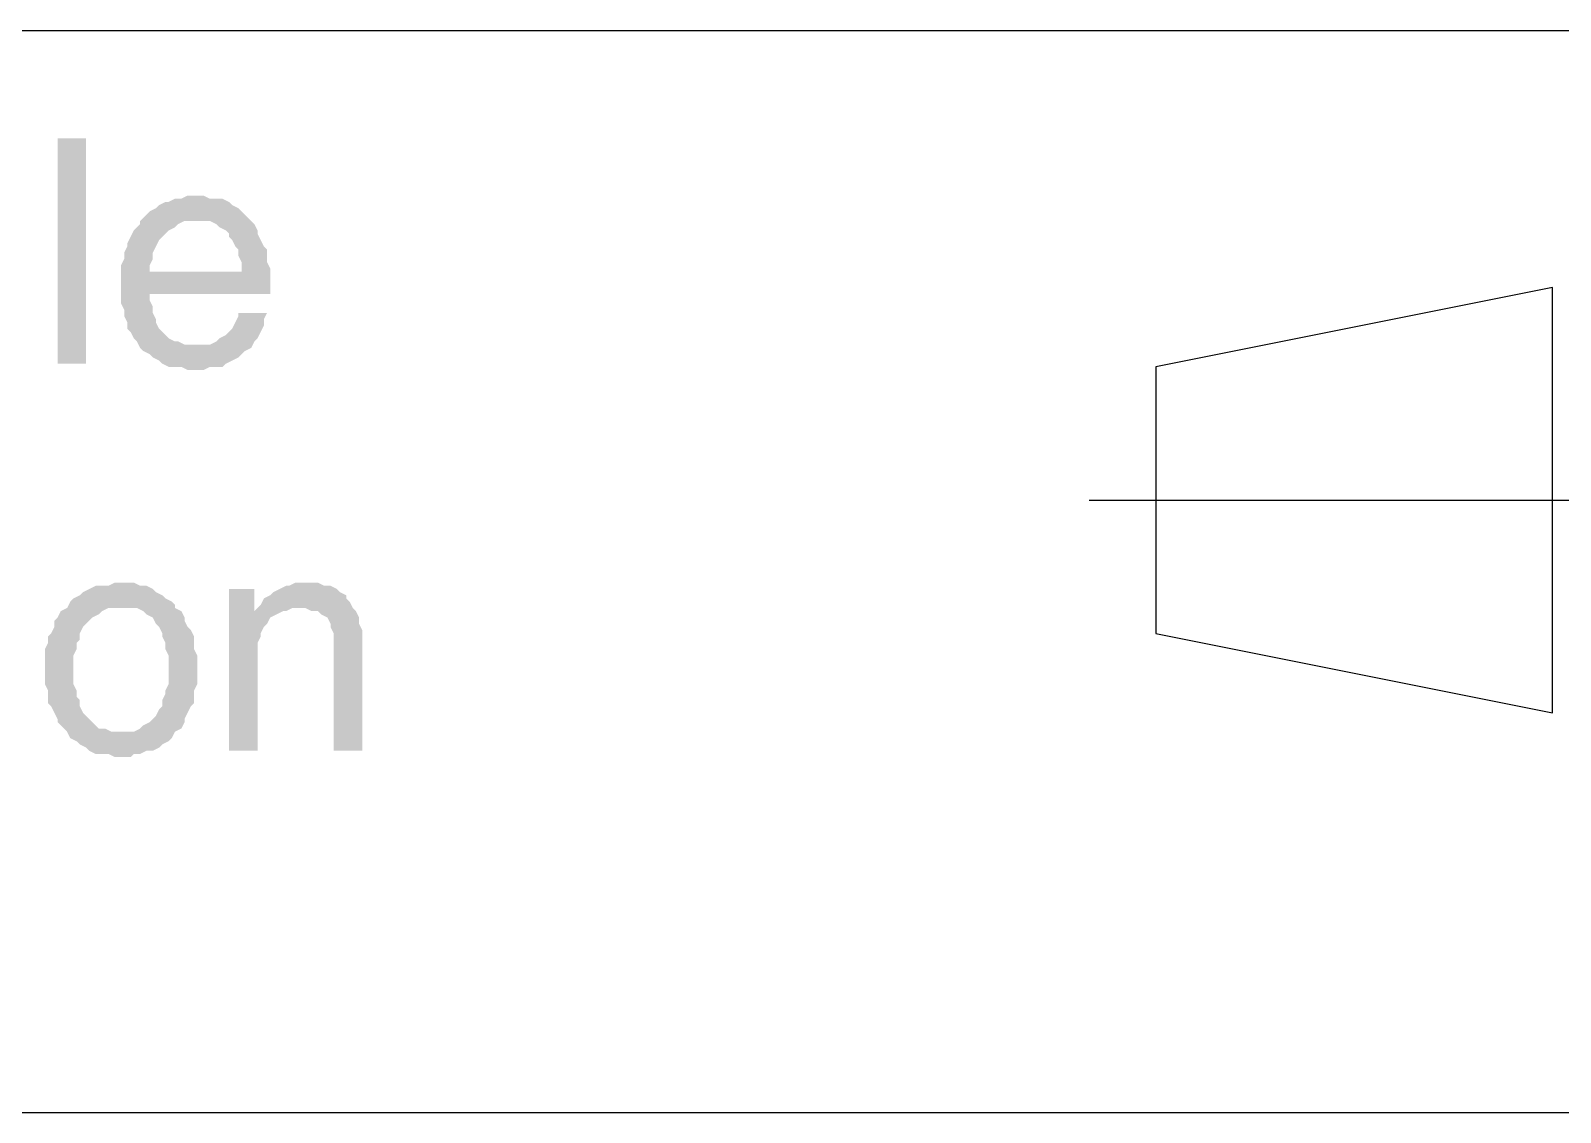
# Model space of a CAD drawing. Header units: millimetres. Extents: x 1233 to 2351, y 1180 to 1535.
# Drawn here: x 2265.58 to 2287.33, y 1257.58 to 1272.97 of the extents above; entities that cross this region are included whole.
import ezdxf

# ---------------------------------------------------------------- set-up
doc = ezdxf.new("R2010")
doc.units = ezdxf.units.MM

msp = doc.modelspace()

# ---------------------------------------------------------------- hatches: boundary and pattern name
at = {"transparency": 33554559}
for points in [[(2265.96296, 1268.22739), (2265.96296, 1271.43178), (2266.36915, 1271.43178), (2266.36915, 1268.22739)], [(2267.94877, 1270.6194), (2267.81338, 1270.6194), (2267.72311, 1270.57426), (2267.63285, 1270.57426), (2267.54258, 1270.52913), (2267.49745, 1270.52913), (2267.40719, 1270.484), (2267.36205, 1270.43887), (2267.27179, 1270.39374), (2267.22666, 1270.3486), (2267.13639, 1270.25834), (2268.1293, 1270.25834), (2268.21957, 1270.21321), (2268.2647, 1270.16808), (2268.35496, 1270.12294), (2268.40009, 1270.07781), (2268.40009, 1270.03268), (2268.44523, 1269.98755), (2268.49036, 1269.89728), (2268.53549, 1269.85215), (2268.53549, 1269.76189), (2268.58062, 1269.67162), (2268.58062, 1269.53622), (2266.8656, 1269.53622), (2266.8656, 1269.0849), (2266.91073, 1268.99464), (2266.91073, 1268.90437), (2266.95586, 1268.81411), (2266.95586, 1268.72385), (2267.001, 1268.67871), (2267.04613, 1268.58845), (2267.09126, 1268.54332), (2267.13639, 1268.45305), (2267.94877, 1268.49818), (2267.76824, 1268.49818), (2267.67798, 1268.54332), (2267.63285, 1268.54332), (2267.54258, 1268.58845), (2267.49745, 1268.63358), (2267.40719, 1268.72385), (2267.40719, 1268.72385), (2267.36205, 1268.81411), (2267.36205, 1268.85924), (2267.31692, 1268.94951), (2267.31692, 1269.03977), (2267.27179, 1269.13004), (2267.27179, 1269.2203), (2268.98681, 1269.2203), (2268.98681, 1269.58136), (2268.94168, 1269.67162), (2268.94168, 1269.85215), (2268.89655, 1269.89728), (2268.85142, 1269.98755), (2268.80628, 1270.07781), (2268.80628, 1270.12294), (2268.76115, 1270.21321), (2268.71602, 1270.25834), (2268.67089, 1270.30347), (2268.58062, 1270.39374), (2268.53549, 1270.43887), (2268.44523, 1270.484), (2268.40009, 1270.52913), (2268.30983, 1270.57426), (2268.1293, 1270.57426), (2268.03904, 1270.6194)], [(2267.13639, 1270.25834), (2267.13639, 1270.21321), (2267.09126, 1270.16808), (2267.04613, 1270.12294), (2267.001, 1270.03268), (2266.95586, 1269.94241), (2266.95586, 1269.89728), (2266.91073, 1269.80702), (2266.91073, 1269.71675), (2266.8656, 1269.62649), (2266.8656, 1269.53622), (2267.27179, 1269.53622), (2267.27179, 1269.62649), (2267.31692, 1269.71675), (2267.31692, 1269.80702), (2267.36205, 1269.89728), (2267.40719, 1269.98755), (2267.45232, 1270.03268), (2267.49745, 1270.07781), (2267.54258, 1270.12294), (2267.63285, 1270.16808), (2267.67798, 1270.21321), (2267.76824, 1270.25834), (2267.94877, 1270.25834)], [(2268.94168, 1268.94951), (2268.53549, 1268.94951), (2268.53549, 1268.90437), (2268.49036, 1268.81411), (2268.44523, 1268.72385), (2268.40009, 1268.67871), (2268.35496, 1268.63358), (2268.2647, 1268.58845), (2268.21957, 1268.54332), (2268.1293, 1268.49818), (2267.94877, 1268.49818), (2267.13639, 1268.45305), (2267.13639, 1268.45305), (2267.18153, 1268.40792), (2267.27179, 1268.36279), (2267.31692, 1268.31766), (2267.40719, 1268.27252), (2267.45232, 1268.22739), (2267.54258, 1268.18226), (2267.72311, 1268.18226), (2267.81338, 1268.13713), (2268.03904, 1268.13713), (2268.1293, 1268.18226), (2268.30983, 1268.18226), (2268.35496, 1268.22739), (2268.44523, 1268.27252), (2268.53549, 1268.31766), (2268.58062, 1268.36279), (2268.62575, 1268.40792), (2268.71602, 1268.45305), (2268.76115, 1268.54332), (2268.80628, 1268.58845), (2268.85142, 1268.67871), (2268.89655, 1268.76898), (2268.89655, 1268.85924)], [(2266.8656, 1265.11327), (2266.77534, 1265.11327), (2266.68507, 1265.06814), (2266.50454, 1265.06814), (2266.41428, 1265.02301), (2266.32401, 1264.97788), (2266.27888, 1264.93274), (2266.18862, 1264.88761), (2266.14349, 1264.84248), (2266.09835, 1264.75221), (2266.09835, 1264.75221), (2266.00809, 1264.70708), (2265.96296, 1264.61682), (2265.91782, 1264.57169), (2265.91782, 1264.48142), (2265.87269, 1264.39116), (2265.82756, 1264.34602), (2265.82756, 1264.25576), (2265.78243, 1264.1655), (2265.78243, 1263.66904), (2265.82756, 1263.57878), (2265.82756, 1263.39825), (2265.87269, 1263.35312), (2265.91782, 1263.26285), (2265.96296, 1263.17259), (2265.96296, 1263.12746), (2266.05322, 1263.03719), (2266.09835, 1262.99206), (2266.8656, 1262.99206), (2266.7302, 1262.99206), (2266.63994, 1263.03719), (2266.54968, 1263.03719), (2266.50454, 1263.08232), (2266.41428, 1263.17259), (2266.36915, 1263.21772), (2266.32401, 1263.26285), (2266.27888, 1263.35312), (2266.27888, 1263.44338), (2266.23375, 1263.48851), (2266.23375, 1263.57878), (2266.18862, 1263.66904), (2266.18862, 1264.07523), (2266.23375, 1264.1655), (2266.23375, 1264.25576), (2266.27888, 1264.30089), (2266.27888, 1264.39116), (2266.32401, 1264.48142), (2266.36915, 1264.52655), (2266.41428, 1264.57169), (2266.45941, 1264.61682), (2266.54968, 1264.66195), (2266.59481, 1264.70708), (2266.68507, 1264.75221), (2266.8656, 1264.75221), (2267.63285, 1264.79735), (2267.58771, 1264.84248), (2267.49745, 1264.88761), (2267.45232, 1264.93274), (2267.36205, 1264.97788), (2267.31692, 1265.02301), (2267.22666, 1265.06814), (2267.13639, 1265.06814), (2267.04613, 1265.11327), (2266.95586, 1265.11327)], [(2268.76115, 1265.02301), (2268.40009, 1265.02301), (2268.40009, 1262.72127), (2268.80628, 1262.72127), (2268.80628, 1263.93984), (2268.80628, 1264.25576), (2268.85142, 1264.34602), (2268.85142, 1264.39116), (2268.89655, 1264.48142), (2268.94168, 1264.52655), (2268.94168, 1264.52655), (2268.98681, 1264.61682), (2269.07708, 1264.66195), (2268.76115, 1264.70708)], [(2269.48327, 1265.11327), (2269.34787, 1265.11327), (2269.25761, 1265.06814), (2269.21247, 1265.06814), (2269.12221, 1265.02301), (2269.03194, 1264.97788), (2268.98681, 1264.93274), (2268.89655, 1264.88761), (2268.85142, 1264.79735), (2268.76115, 1264.70708), (2269.07708, 1264.66195), (2269.16734, 1264.70708), (2269.21247, 1264.70708), (2269.30274, 1264.75221), (2270.16025, 1264.75221), (2270.11512, 1264.84248), (2270.06998, 1264.88761), (2270.06998, 1264.93274), (2269.97972, 1264.97788), (2269.93459, 1265.02301), (2269.84432, 1265.06814), (2269.75406, 1265.06814), (2269.66379, 1265.11327), (2269.57353, 1265.11327)], [(2267.63285, 1264.79735), (2266.8656, 1264.75221), (2267.09126, 1264.75221), (2267.18153, 1264.70708), (2267.22666, 1264.66195), (2267.31692, 1264.61682), (2267.36205, 1264.52655), (2267.40719, 1264.48142), (2267.45232, 1264.39116), (2267.45232, 1264.34602), (2267.49745, 1264.25576), (2267.49745, 1264.1655), (2267.54258, 1264.07523), (2267.54258, 1263.66904), (2267.49745, 1263.57878), (2267.49745, 1263.53365), (2267.45232, 1263.44338), (2267.45232, 1263.35312), (2267.40719, 1263.30798), (2267.36205, 1263.21772), (2267.31692, 1263.17259), (2267.27179, 1263.12746), (2267.18153, 1263.08232), (2267.13639, 1263.03719), (2267.04613, 1262.99206), (2266.09835, 1262.99206), (2266.14349, 1262.9018), (2266.23375, 1262.85666), (2266.27888, 1262.81153), (2266.36915, 1262.7664), (2266.41428, 1262.72127), (2266.50454, 1262.67613), (2266.68507, 1262.67613), (2266.77534, 1262.631), (2267.001, 1262.631), (2267.04613, 1262.67613), (2267.13639, 1262.67613), (2267.22666, 1262.72127), (2267.31692, 1262.72127), (2267.40719, 1262.7664), (2267.45232, 1262.81153), (2267.54258, 1262.85666), (2267.58771, 1262.9018), (2267.63285, 1262.99206), (2267.63285, 1262.99206), (2267.72311, 1263.03719), (2267.76824, 1263.12746), (2267.76824, 1263.17259), (2267.81338, 1263.26285), (2267.85851, 1263.35312), (2267.90364, 1263.39825), (2267.90364, 1263.57878), (2267.94877, 1263.66904), (2267.94877, 1263.8947), (2267.94877, 1264.07523), (2267.90364, 1264.1655), (2267.90364, 1264.34602), (2267.85851, 1264.43629), (2267.81338, 1264.48142), (2267.76824, 1264.57169), (2267.76824, 1264.61682), (2267.72311, 1264.70708), (2267.63285, 1264.75221)], [(2270.16025, 1264.75221), (2269.393, 1264.75221), (2269.48327, 1264.75221), (2269.57353, 1264.70708), (2269.66379, 1264.70708), (2269.70893, 1264.66195), (2269.79919, 1264.61682), (2269.79919, 1264.61682), (2269.84432, 1264.52655), (2269.84432, 1264.48142), (2269.88946, 1264.39116), (2269.88946, 1262.72127), (2270.29565, 1262.72127), (2270.29565, 1264.43629), (2270.25051, 1264.52655), (2270.25051, 1264.61682), (2270.20538, 1264.70708)]]:
    msp.add_hatch(color=256, dxfattribs=at).paths.add_polyline_path(points)

# ---------------------------------------------------------------- linework, layer by layer
for points in [[(1950.92215, 1272.96627), (2347.36003, 1272.96627)], [(2280.63091, 1266.28671), (2299.49616, 1266.28671)], [(1950.92215, 1257.5762), (2299.99261, 1257.5762)]]:
    msp.add_lwpolyline(points)
msp.add_lwpolyline([(2281.57869, 1268.18226), (2281.57869, 1264.39116), (2287.22021, 1263.26285), (2287.22021, 1269.31056)], close=True)

doc.saveas('drawing.dxf')
